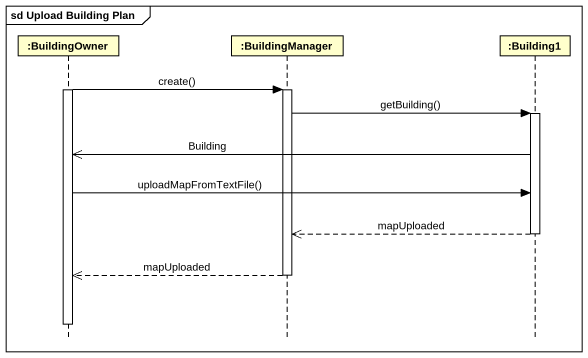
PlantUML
@startuml
mainframe sd Upload Building Plan
hide footbox
participant ":BuildingOwner" as BuildingOwner
participant ":BuildingManager" as BuildingManager
participant ":Building1" as Building1

activate BuildingOwner
BuildingOwner -> BuildingManager : create()
activate BuildingManager
BuildingManager -> Building1 : getBuilding()
activate Building1
Building1 ->> BuildingOwner : Building
BuildingOwner -> Building1 : uploadMapFromTextFile()
Building1 -->> BuildingManager : mapUploaded
deactivate Building1
BuildingManager -->> BuildingOwner : mapUploaded
deactivate BuildingManager
deactivate BuildingOwner
@enduml
